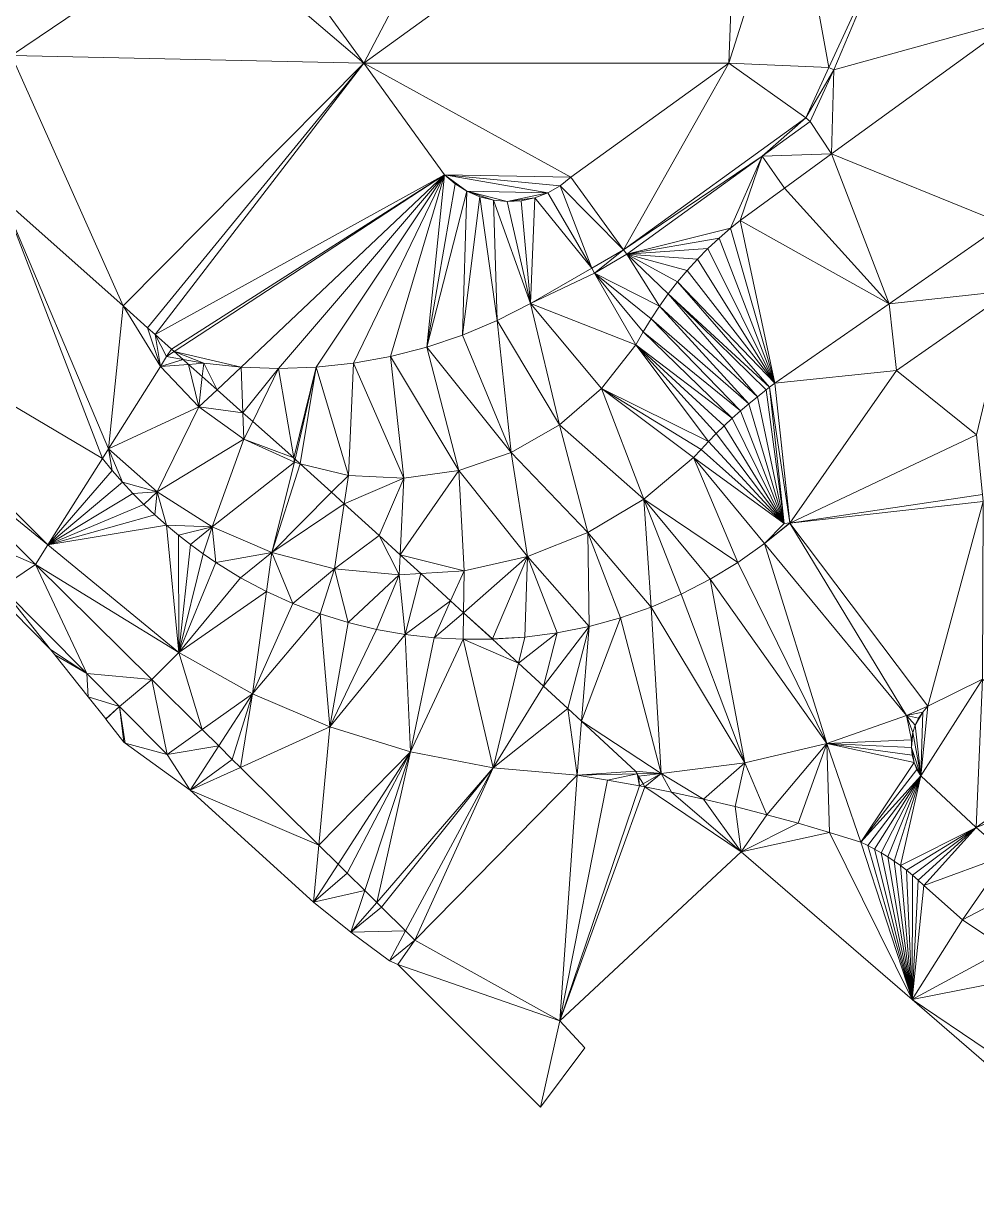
# Model space of a CAD drawing. Header units: metres. Extents: x 1938120 to 1938346, y 5235956 to 5236088.
# Drawn here: x 1938197.1 to 1938239.7, y 5235969.1 to 5236021.8 of the extents above; entities that cross this region are included whole.
import ezdxf

# ---------------------------------------------------------------- set-up
doc = ezdxf.new("R2010")
doc.units = ezdxf.units.M
doc.layers.add('Triangles plates-formes', color=7, linetype='Continuous', lineweight=0, true_color=0x969696)

msp = doc.modelspace()

# ---------------------------------------------------------------- linework, layer by layer
at = {"layer": 'Triangles plates-formes'}
for points in [[(1938226.337, 5236046.793, 474.85), (1938212.285, 5236019.994, 474.534), (1938204.397, 5236030.848, 474.76)], [(1938212.285, 5236019.994, 474.534), (1938226.337, 5236046.793, 474.85), (1938229.077, 5236032.152, 474.8)], [(1938229.077, 5236032.152, 474.7), (1938228.612, 5236019.991, 474.739), (1938212.285, 5236019.994, 474.434)], [(1938231.426, 5236028.909, 474.78), (1938228.612, 5236019.991, 474.739), (1938229.077, 5236032.152, 474.7)], [(1938205.096, 5236026.146, 474.7), (1938204.397, 5236030.848, 474.76), (1938212.285, 5236019.994, 474.53)], [(1938233.085, 5236019.796, 476.456), (1938228.612, 5236019.991, 476.17), (1938231.426, 5236028.909, 477.07)], [(1938233.085, 5236019.796, 476.456), (1938231.426, 5236028.909, 477.07), (1938236.256, 5236026.689, 477.149)], [(1938236.256, 5236026.689, 477.719), (1938233.307, 5236019.695, 477.085), (1938233.085, 5236019.796, 477.03)], [(1938233.307, 5236019.695, 477.085), (1938236.256, 5236026.689, 477.719), (1938241.519, 5236021.954, 478.342)], [(1938196.513, 5236020.336, 474.743), (1938205.096, 5236026.146, 474.7), (1938212.285, 5236019.994, 474.53)], [(1938233.204, 5236015.932, 478.283), (1938233.307, 5236019.695, 477.085), (1938241.519, 5236021.954, 478.342)], [(1938233.204, 5236015.932, 477.713), (1938241.519, 5236021.954, 477.772), (1938240.912, 5236012.807, 477.94)], [(1938196.513, 5236020.336, 474.743), (1938201.503, 5236009.127, 474.746), (1938196.119, 5236013.924, 474.703)], [(1938201.503, 5236009.127, 474.746), (1938196.513, 5236020.336, 474.743), (1938212.285, 5236019.994, 474.53)], [(1938201.503, 5236009.127, 474.746), (1938212.285, 5236019.994, 474.53), (1938202.597, 5236008.152, 474.75)], [(1938212.285, 5236019.994, 474.53), (1938202.948, 5236007.84, 474.749), (1938202.597, 5236008.152, 474.75)], [(1938202.948, 5236007.84, 474.749), (1938212.285, 5236019.994, 474.53), (1938215.888, 5236014.998, 474.657)], [(1938215.888, 5236014.998, 474.557), (1938212.285, 5236019.994, 474.434), (1938221.547, 5236014.885, 474.7)], [(1938221.547, 5236014.885, 474.7), (1938212.285, 5236019.994, 474.434), (1938228.612, 5236019.991, 474.739)], [(1938228.612, 5236019.991, 476.17), (1938223.899, 5236011.642, 475.381), (1938221.547, 5236014.885, 475.32)], [(1938223.899, 5236011.642, 475.381), (1938228.612, 5236019.991, 476.17), (1938232.05, 5236017.546, 476.23)], [(1938232.05, 5236017.546, 476.23), (1938228.612, 5236019.991, 476.17), (1938233.085, 5236019.796, 476.456)], [(1938233.307, 5236019.695, 477.585), (1938232.05, 5236017.546, 478.16), (1938233.085, 5236019.796, 477.585)], [(1938233.307, 5236019.695, 477.585), (1938232.245, 5236017.381, 478.16), (1938232.05, 5236017.546, 478.16)], [(1938232.245, 5236017.381, 477.66), (1938233.307, 5236019.695, 477.085), (1938233.204, 5236015.932, 478.283)], [(1938223.899, 5236011.642, 477.111), (1938232.05, 5236017.546, 478.16), (1938230.095, 5236015.825, 477.885)], [(1938232.245, 5236017.381, 478.16), (1938230.095, 5236015.825, 477.885), (1938232.05, 5236017.546, 478.16)], [(1938230.095, 5236015.825, 477.385), (1938232.245, 5236017.381, 477.66), (1938233.204, 5236015.932, 478.283)], [(1938224.042, 5236011.443, 477.111), (1938223.899, 5236011.642, 477.111), (1938230.095, 5236015.825, 477.885)], [(1938230.095, 5236015.825, 477.385), (1938228.681, 5236012.608, 478.252), (1938224.042, 5236011.443, 476.611)], [(1938230.095, 5236015.825, 477.385), (1938229.113, 5236012.954, 478.255), (1938228.681, 5236012.608, 478.252)], [(1938231.096, 5236014.404, 478.269), (1938229.113, 5236012.954, 478.255), (1938230.095, 5236015.825, 477.385)], [(1938230.095, 5236015.825, 477.385), (1938233.204, 5236015.932, 478.283), (1938231.096, 5236014.404, 478.269)], [(1938235.784, 5236009.213, 477.88), (1938231.096, 5236014.404, 477.699), (1938233.204, 5236015.932, 477.713)], [(1938235.784, 5236009.213, 477.88), (1938233.204, 5236015.932, 477.713), (1938240.912, 5236012.807, 477.94)], [(1938202.948, 5236007.84, 474.749), (1938215.888, 5236014.998, 474.657), (1938203.671, 5236007.196, 474.744)], [(1938215.888, 5236014.998, 474.657), (1938203.79, 5236007.09, 474.747), (1938203.671, 5236007.196, 474.744)], [(1938203.79, 5236007.09, 474.748), (1938215.888, 5236014.998, 474.657), (1938206.789, 5236006.381, 474.784)], [(1938215.888, 5236014.998, 474.657), (1938208.467, 5236006.321, 474.801), (1938206.789, 5236006.381, 474.784)], [(1938215.888, 5236014.998, 474.657), (1938210.146, 5236006.382, 474.818), (1938208.467, 5236006.321, 474.801)], [(1938215.888, 5236014.998, 474.657), (1938211.816, 5236006.563, 474.834), (1938210.146, 5236006.382, 474.818)], [(1938213.469, 5236006.865, 474.851), (1938211.816, 5236006.563, 474.834), (1938215.888, 5236014.998, 474.657)], [(1938215.095, 5236007.285, 474.868), (1938213.469, 5236006.865, 474.851), (1938215.888, 5236014.998, 474.657)], [(1938215.095, 5236007.285, 474.868), (1938215.888, 5236014.998, 474.657), (1938216.362, 5236014.591, 474.689)], [(1938215.888, 5236014.998, 474.557), (1938221.547, 5236014.885, 474.7), (1938221.057, 5236014.497, 474.686)], [(1938215.888, 5236014.998, 474.557), (1938221.057, 5236014.497, 474.686), (1938220.514, 5236014.188, 474.671)], [(1938220.514, 5236014.188, 474.671), (1938216.892, 5236014.261, 474.586), (1938215.888, 5236014.998, 474.557)], [(1938215.888, 5236014.998, 474.557), (1938216.892, 5236014.261, 474.586), (1938216.362, 5236014.591, 474.572)], [(1938223.899, 5236011.642, 475.111), (1938221.057, 5236014.497, 475.003), (1938221.547, 5236014.885, 475.05)], [(1938215.095, 5236007.285, 474.868), (1938216.362, 5236014.591, 474.689), (1938216.892, 5236014.261, 474.72)], [(1938216.687, 5236007.822, 474.885), (1938215.095, 5236007.285, 474.868), (1938216.892, 5236014.261, 474.72)], [(1938216.687, 5236007.822, 474.885), (1938216.892, 5236014.261, 474.72), (1938217.467, 5236014.015, 474.751)], [(1938220.514, 5236014.188, 474.671), (1938218.695, 5236013.801, 474.629), (1938216.892, 5236014.261, 474.586)], [(1938218.073, 5236013.861, 474.614), (1938216.892, 5236014.261, 474.586), (1938218.695, 5236013.801, 474.629)], [(1938217.467, 5236014.015, 474.6), (1938216.892, 5236014.261, 474.586), (1938218.073, 5236013.861, 474.614)], [(1938218.695, 5236013.801, 474.629), (1938220.514, 5236014.188, 474.671), (1938219.93, 5236013.966, 474.657)], [(1938220.514, 5236014.188, 474.955), (1938222.476, 5236010.819, 475.045), (1938219.93, 5236013.966, 474.908)], [(1938220.514, 5236014.188, 474.955), (1938221.057, 5236014.497, 475.003), (1938222.476, 5236010.819, 475.045)], [(1938223.899, 5236011.642, 475.111), (1938222.476, 5236010.819, 475.045), (1938221.057, 5236014.497, 475.003)], [(1938229.113, 5236012.954, 477.685), (1938231.096, 5236014.404, 477.699), (1938235.784, 5236009.213, 477.88)], [(1938200.585, 5236002.3, 474.896), (1938185.151, 5236011.437, 474.67), (1938196.119, 5236013.924, 474.903)], [(1938196.119, 5236013.924, 474.903), (1938201.503, 5236009.127, 474.946), (1938200.859, 5236002.735, 474.901)], [(1938196.119, 5236013.924, 474.903), (1938200.859, 5236002.735, 474.901), (1938200.585, 5236002.3, 474.896)], [(1938218.237, 5236008.471, 474.902), (1938216.687, 5236007.822, 474.885), (1938217.467, 5236014.015, 474.751)], [(1938218.237, 5236008.471, 474.902), (1938217.467, 5236014.015, 474.751), (1938218.073, 5236013.861, 474.782)], [(1938219.735, 5236009.231, 474.918), (1938218.237, 5236008.471, 474.902), (1938218.073, 5236013.861, 474.782)], [(1938218.073, 5236013.861, 474.782), (1938218.695, 5236013.801, 474.814), (1938219.735, 5236009.231, 474.918)], [(1938218.695, 5236013.801, 474.629), (1938219.93, 5236013.966, 474.657), (1938219.319, 5236013.836, 474.643)], [(1938219.735, 5236009.231, 474.918), (1938218.695, 5236013.801, 474.814), (1938219.319, 5236013.836, 474.861)], [(1938219.735, 5236009.231, 474.918), (1938219.319, 5236013.836, 474.861), (1938219.93, 5236013.966, 474.908)], [(1938219.93, 5236013.966, 474.908), (1938222.476, 5236010.819, 475.045), (1938219.735, 5236009.231, 474.918)], [(1938228.171, 5236012.163, 478.248), (1938224.042, 5236011.443, 476.611), (1938228.681, 5236012.608, 478.252)], [(1938228.171, 5236012.163, 477.678), (1938228.681, 5236012.608, 477.682), (1938230.67, 5236005.663, 477.82)], [(1938229.113, 5236012.954, 477.685), (1938230.67, 5236005.663, 477.82), (1938228.681, 5236012.608, 477.682)], [(1938230.67, 5236005.663, 477.82), (1938229.113, 5236012.954, 477.685), (1938235.784, 5236009.213, 477.88)], [(1938241.24, 5236009.812, 477.94), (1938235.784, 5236009.213, 477.88), (1938240.912, 5236012.807, 477.94)], [(1938227.678, 5236011.7, 478.244), (1938224.042, 5236011.443, 476.611), (1938228.171, 5236012.163, 478.248)], [(1938230.67, 5236005.663, 477.82), (1938227.678, 5236011.7, 477.674), (1938228.171, 5236012.163, 477.678)], [(1938222.603, 5236010.596, 476.482), (1938222.476, 5236010.819, 476.482), (1938223.899, 5236011.642, 477.111)], [(1938222.603, 5236010.596, 476.482), (1938223.899, 5236011.642, 477.111), (1938224.042, 5236011.443, 477.111)], [(1938227.678, 5236011.7, 478.244), (1938227.204, 5236011.217, 478.24), (1938224.042, 5236011.443, 476.611)], [(1938227.204, 5236011.217, 477.67), (1938227.678, 5236011.7, 477.674), (1938230.67, 5236005.663, 477.82)], [(1938189.975, 5236005.093, 475.577), (1938185.151, 5236011.437, 475.51), (1938198.139, 5235998.425, 475.69)], [(1938198.139, 5235998.425, 474.85), (1938185.151, 5236011.437, 474.67), (1938200.585, 5236002.3, 474.896)], [(1938224.042, 5236011.443, 476.611), (1938225.505, 5236009.115, 477.997), (1938222.603, 5236010.596, 475.982)], [(1938224.042, 5236011.443, 476.611), (1938225.899, 5236009.665, 478.058), (1938225.505, 5236009.115, 477.997)], [(1938225.899, 5236009.665, 478.058), (1938224.042, 5236011.443, 476.611), (1938226.314, 5236010.199, 478.119)], [(1938226.749, 5236010.717, 478.179), (1938226.314, 5236010.199, 478.119), (1938224.042, 5236011.443, 476.611)], [(1938224.042, 5236011.443, 476.611), (1938227.204, 5236011.217, 478.24), (1938226.749, 5236010.717, 478.179)], [(1938227.204, 5236011.217, 477.67), (1938230.67, 5236005.663, 477.82), (1938226.749, 5236010.717, 477.609)], [(1938222.476, 5236010.819, 475.885), (1938222.603, 5236010.596, 475.982), (1938219.735, 5236009.231, 475.758)], [(1938224.455, 5236007.379, 477.815), (1938219.735, 5236009.231, 475.758), (1938222.603, 5236010.596, 475.982)], [(1938224.455, 5236007.379, 477.815), (1938222.603, 5236010.596, 475.982), (1938224.783, 5236007.971, 477.876)], [(1938222.603, 5236010.596, 475.982), (1938225.133, 5236008.55, 477.936), (1938224.783, 5236007.971, 477.876)], [(1938222.603, 5236010.596, 475.982), (1938225.505, 5236009.115, 477.997), (1938225.133, 5236008.55, 477.936)], [(1938226.314, 5236010.199, 477.549), (1938226.749, 5236010.717, 477.609), (1938230.67, 5236005.663, 477.82)], [(1938226.314, 5236010.199, 477.549), (1938230.437, 5236005.488, 477.796), (1938225.899, 5236009.665, 477.488)], [(1938230.67, 5236005.663, 477.82), (1938230.437, 5236005.488, 477.796), (1938226.314, 5236010.199, 477.549)], [(1938225.505, 5236009.115, 477.427), (1938225.899, 5236009.665, 477.488), (1938229.886, 5236005.062, 477.737)], [(1938229.886, 5236005.062, 477.737), (1938225.899, 5236009.665, 477.488), (1938230.275, 5236005.367, 477.779)], [(1938230.275, 5236005.367, 477.779), (1938225.899, 5236009.665, 477.488), (1938230.437, 5236005.488, 477.796)], [(1938236.113, 5236006.231, 474.489), (1938235.784, 5236009.213, 474.51), (1938241.24, 5236009.812, 474.549)], [(1938236.113, 5236006.231, 474.489), (1938241.24, 5236009.812, 474.549), (1938239.697, 5236003.352, 474.439)], [(1938200.859, 5236002.735, 474.901), (1938201.503, 5236009.127, 474.946), (1938203.182, 5236006.414, 474.944)], [(1938202.597, 5236008.152, 474.95), (1938203.182, 5236006.414, 474.944), (1938201.503, 5236009.127, 474.946)], [(1938221.033, 5236003.806, 477.369), (1938218.237, 5236008.471, 475.742), (1938219.735, 5236009.231, 475.758)], [(1938222.915, 5236005.429, 477.592), (1938219.735, 5236009.231, 475.758), (1938224.455, 5236007.379, 477.815)], [(1938221.033, 5236003.806, 477.369), (1938219.735, 5236009.231, 475.758), (1938222.915, 5236005.429, 477.592)], [(1938229.505, 5236004.75, 477.696), (1938225.133, 5236008.55, 477.366), (1938225.505, 5236009.115, 477.427)], [(1938229.505, 5236004.75, 477.696), (1938225.505, 5236009.115, 477.427), (1938229.886, 5236005.062, 477.737)], [(1938235.784, 5236009.213, 477.88), (1938236.113, 5236006.231, 477.88), (1938230.67, 5236005.663, 477.82)], [(1938218.878, 5236002.569, 477.146), (1938216.687, 5236007.822, 475.725), (1938218.237, 5236008.471, 475.742)], [(1938221.033, 5236003.806, 477.369), (1938218.878, 5236002.569, 477.146), (1938218.237, 5236008.471, 475.742)], [(1938229.13, 5236004.429, 477.655), (1938224.783, 5236007.971, 477.306), (1938225.133, 5236008.55, 477.366)], [(1938225.133, 5236008.55, 477.366), (1938229.505, 5236004.75, 477.696), (1938229.13, 5236004.429, 477.655)], [(1938203.182, 5236006.414, 474.944), (1938202.597, 5236008.152, 474.95), (1938202.948, 5236007.84, 474.949)], [(1938203.671, 5236007.196, 474.944), (1938203.449, 5236006.867, 474.95), (1938202.948, 5236007.84, 474.949)], [(1938203.449, 5236006.867, 474.95), (1938203.182, 5236006.414, 474.944), (1938202.948, 5236007.84, 474.949)], [(1938215.095, 5236007.285, 475.708), (1938216.687, 5236007.822, 475.725), (1938218.878, 5236002.569, 477.146)], [(1938228.762, 5236004.1, 477.613), (1938224.455, 5236007.379, 477.245), (1938224.783, 5236007.971, 477.306)], [(1938229.13, 5236004.429, 477.655), (1938228.762, 5236004.1, 477.613), (1938224.783, 5236007.971, 477.306)], [(1938215.095, 5236007.285, 475.708), (1938216.528, 5236001.761, 476.923), (1938213.469, 5236006.865, 475.691)], [(1938216.528, 5236001.761, 476.923), (1938215.095, 5236007.285, 475.708), (1938218.878, 5236002.569, 477.146)], [(1938224.455, 5236007.379, 477.245), (1938227.703, 5236003.065, 477.489), (1938222.915, 5236005.429, 477.022)], [(1938224.455, 5236007.379, 477.245), (1938228.049, 5236003.417, 477.531), (1938227.703, 5236003.065, 477.489)], [(1938224.455, 5236007.379, 477.245), (1938228.402, 5236003.762, 477.572), (1938228.049, 5236003.417, 477.531)], [(1938228.402, 5236003.762, 477.572), (1938224.455, 5236007.379, 477.245), (1938228.762, 5236004.1, 477.613)], [(1938204.192, 5236006.731, 475.798), (1938203.182, 5236006.414, 475.784), (1938203.449, 5236006.867, 475.79)], [(1938203.79, 5236007.09, 474.947), (1938203.449, 5236006.867, 474.95), (1938203.671, 5236007.196, 474.944)], [(1938203.449, 5236006.867, 474.75), (1938203.79, 5236007.09, 474.748), (1938204.192, 5236006.731, 474.758)], [(1938206.789, 5236006.381, 474.784), (1938205.118, 5236006.562, 474.767), (1938203.79, 5236007.09, 474.748)], [(1938205.118, 5236006.562, 474.767), (1938204.192, 5236006.731, 474.758), (1938203.79, 5236007.09, 474.748)], [(1938213.469, 5236006.865, 475.691), (1938214.067, 5236001.413, 476.7), (1938211.816, 5236006.563, 475.674)], [(1938216.528, 5236001.761, 476.923), (1938214.067, 5236001.413, 476.7), (1938213.469, 5236006.865, 475.691)], [(1938203.182, 5236006.414, 475.214), (1938204.892, 5236004.611, 475.438), (1938200.859, 5236002.735, 475.171)], [(1938204.44, 5236006.51, 475.799), (1938203.182, 5236006.414, 475.784), (1938204.192, 5236006.731, 475.798)], [(1938204.892, 5236004.611, 476.008), (1938203.182, 5236006.414, 475.784), (1938204.44, 5236006.51, 475.799)], [(1938204.44, 5236006.51, 475.599), (1938204.192, 5236006.731, 475.598), (1938205.118, 5236006.562, 475.607)], [(1938205.118, 5236006.562, 475.607), (1938205.049, 5236005.968, 475.668), (1938204.44, 5236006.51, 475.599)], [(1938204.892, 5236004.611, 476.008), (1938204.44, 5236006.51, 475.799), (1938205.049, 5236005.968, 475.868)], [(1938205.049, 5236005.968, 475.668), (1938205.118, 5236006.562, 475.607), (1938205.713, 5236005.377, 475.728)], [(1938205.118, 5236006.562, 475.607), (1938206.789, 5236006.381, 475.624), (1938205.713, 5236005.377, 475.728)], [(1938206.868, 5236004.348, 475.881), (1938205.713, 5236005.377, 475.728), (1938206.789, 5236006.381, 475.624)], [(1938208.467, 5236006.321, 475.641), (1938206.868, 5236004.348, 475.881), (1938206.789, 5236006.381, 475.624)], [(1938206.868, 5236004.348, 475.881), (1938208.467, 5236006.321, 475.641), (1938207.304, 5236003.959, 475.933)], [(1938208.467, 5236006.321, 475.641), (1938209.139, 5236002.324, 476.225), (1938207.304, 5236003.959, 475.933)], [(1938209.139, 5236002.324, 476.225), (1938208.467, 5236006.321, 475.641), (1938210.146, 5236006.382, 475.658)], [(1938209.203, 5236002.267, 476.234), (1938209.139, 5236002.324, 476.225), (1938210.146, 5236006.382, 475.658)], [(1938209.43, 5236002.065, 476.277), (1938209.203, 5236002.267, 476.234), (1938210.146, 5236006.382, 475.658)], [(1938209.43, 5236002.065, 476.277), (1938210.146, 5236006.382, 475.658), (1938211.585, 5236001.537, 476.477)], [(1938211.816, 5236006.563, 475.674), (1938211.585, 5236001.537, 476.477), (1938210.146, 5236006.382, 475.658)], [(1938211.585, 5236001.537, 476.477), (1938211.816, 5236006.563, 475.674), (1938214.067, 5236001.413, 476.7)], [(1938230.67, 5236005.663, 474.45), (1938236.113, 5236006.231, 474.489), (1938231.345, 5235999.406, 474.376)], [(1938236.113, 5236006.231, 474.489), (1938239.697, 5236003.352, 474.439), (1938231.345, 5235999.406, 474.376)], [(1938205.713, 5236005.377, 475.928), (1938204.892, 5236004.611, 476.008), (1938205.049, 5236005.968, 475.868)], [(1938206.868, 5236004.348, 476.081), (1938204.892, 5236004.611, 476.008), (1938205.713, 5236005.377, 475.928)], [(1938221.033, 5236003.806, 476.799), (1938222.915, 5236005.429, 477.022), (1938224.803, 5236000.476, 477.163)], [(1938224.803, 5236000.476, 477.163), (1938222.915, 5236005.429, 477.022), (1938227.036, 5236002.337, 477.407)], [(1938222.915, 5236005.429, 477.022), (1938227.366, 5236002.705, 477.448), (1938227.036, 5236002.337, 477.407)], [(1938222.915, 5236005.429, 477.022), (1938227.703, 5236003.065, 477.489), (1938227.366, 5236002.705, 477.448)], [(1938230.275, 5236005.367, 478.349), (1938231.086, 5235999.383, 475.436), (1938229.886, 5236005.062, 478.307)], [(1938230.437, 5236005.488, 478.39), (1938231.086, 5235999.383, 475.436), (1938230.275, 5236005.367, 478.349)], [(1938230.437, 5236005.488, 478.65), (1938230.67, 5236005.663, 478.65), (1938231.334, 5235999.41, 478.65)], [(1938231.334, 5235999.41, 478.65), (1938231.086, 5235999.383, 478.65), (1938230.437, 5236005.488, 478.65)], [(1938231.345, 5235999.406, 474.376), (1938231.334, 5235999.41, 474.376), (1938230.67, 5236005.663, 474.45)], [(1938189.975, 5236005.093, 475.577), (1938198.139, 5235998.425, 475.69), (1938197.59, 5235997.557, 475.68)], [(1938193.167, 5235999.445, 475.64), (1938189.975, 5236005.093, 475.577), (1938197.59, 5235997.557, 475.68)], [(1938231.086, 5235999.383, 475.436), (1938229.13, 5236004.429, 478.225), (1938229.505, 5236004.75, 478.266)], [(1938229.505, 5236004.75, 478.266), (1938229.886, 5236005.062, 478.307), (1938231.086, 5235999.383, 475.436)], [(1938200.859, 5236002.735, 475.171), (1938204.892, 5236004.611, 475.438), (1938203.036, 5236000.807, 475.415)], [(1938206.913, 5236003.165, 475.661), (1938203.036, 5236000.807, 475.415), (1938204.892, 5236004.611, 475.438)], [(1938206.868, 5236004.348, 476.081), (1938206.913, 5236003.165, 476.231), (1938204.892, 5236004.611, 476.008)], [(1938206.913, 5236003.165, 476.231), (1938206.868, 5236004.348, 476.081), (1938207.304, 5236003.959, 476.133)], [(1938228.762, 5236004.1, 478.183), (1938229.13, 5236004.429, 478.225), (1938231.086, 5235999.383, 475.436)], [(1938209.139, 5236002.324, 476.425), (1938206.913, 5236003.165, 476.231), (1938207.304, 5236003.959, 476.133)], [(1938222.304, 5235998.989, 476.919), (1938218.878, 5236002.569, 476.576), (1938221.033, 5236003.806, 476.799)], [(1938222.304, 5235998.989, 476.919), (1938221.033, 5236003.806, 476.799), (1938224.803, 5236000.476, 477.163)], [(1938231.086, 5235999.383, 475.436), (1938228.049, 5236003.417, 478.101), (1938228.402, 5236003.762, 478.142)], [(1938231.086, 5235999.383, 475.436), (1938228.402, 5236003.762, 478.142), (1938228.762, 5236004.1, 478.183)], [(1938206.913, 5236003.165, 475.661), (1938205.488, 5235999.244, 475.658), (1938203.036, 5236000.807, 475.415)], [(1938205.488, 5235999.244, 475.658), (1938206.913, 5236003.165, 475.661), (1938209.172, 5236002.128, 475.884)], [(1938209.139, 5236002.324, 476.425), (1938209.172, 5236002.128, 476.454), (1938206.913, 5236003.165, 476.231)], [(1938227.703, 5236003.065, 478.059), (1938228.049, 5236003.417, 478.101), (1938231.086, 5235999.383, 475.436)], [(1938239.697, 5236003.352, 474.439), (1938239.954, 5236000.688, 474.394), (1938231.345, 5235999.406, 474.376)], [(1938200.859, 5236002.735, 475.741), (1938201.021, 5236001.764, 475.741), (1938200.585, 5236002.3, 475.736)], [(1938200.859, 5236002.735, 475.741), (1938203.036, 5236000.807, 475.985), (1938201.473, 5236001.242, 475.747)], [(1938201.021, 5236001.764, 475.741), (1938200.859, 5236002.735, 475.741), (1938201.473, 5236001.242, 475.747)], [(1938216.528, 5236001.761, 476.353), (1938218.878, 5236002.569, 476.576), (1938219.603, 5235997.912, 476.676)], [(1938218.878, 5236002.569, 476.576), (1938222.304, 5235998.989, 476.919), (1938219.603, 5235997.912, 476.676)], [(1938227.036, 5236002.337, 477.977), (1938227.366, 5236002.705, 478.018), (1938231.086, 5235999.383, 475.436)], [(1938231.086, 5235999.383, 475.436), (1938227.366, 5236002.705, 478.018), (1938227.703, 5236003.065, 478.059)], [(1938198.139, 5235998.425, 474.85), (1938200.585, 5236002.3, 474.896), (1938201.021, 5236001.764, 474.901)], [(1938208.155, 5235998.086, 475.902), (1938205.488, 5235999.244, 475.658), (1938209.172, 5236002.128, 475.884)], [(1938209.43, 5236002.065, 475.908), (1938208.155, 5235998.086, 475.902), (1938209.172, 5236002.128, 475.884)], [(1938209.43, 5236002.065, 475.908), (1938210.837, 5236000.784, 476.062), (1938208.155, 5235998.086, 475.902)], [(1938209.172, 5236002.128, 476.454), (1938209.139, 5236002.324, 476.425), (1938209.203, 5236002.267, 476.434)], [(1938209.203, 5236002.267, 476.434), (1938209.43, 5236002.065, 476.477), (1938209.172, 5236002.128, 476.454)], [(1938211.585, 5236001.537, 475.907), (1938210.837, 5236000.784, 475.862), (1938209.43, 5236002.065, 475.708)], [(1938227.036, 5236002.337, 477.977), (1938229.017, 5235997.646, 475.361), (1938224.803, 5236000.476, 477.733)], [(1938231.086, 5235999.383, 475.436), (1938230.207, 5235998.487, 475.338), (1938227.036, 5236002.337, 477.977)], [(1938229.017, 5235997.646, 475.361), (1938227.036, 5236002.337, 477.977), (1938230.207, 5235998.487, 475.338)], [(1938198.139, 5235998.425, 474.85), (1938201.021, 5236001.764, 474.901), (1938201.473, 5236001.242, 474.907)], [(1938211.399, 5236000.272, 475.918), (1938210.837, 5236000.784, 475.862), (1938211.585, 5236001.537, 475.907)], [(1938211.585, 5236001.537, 475.907), (1938214.067, 5236001.413, 476.13), (1938211.399, 5236000.272, 475.918)], [(1938216.528, 5236001.761, 476.353), (1938213.907, 5235997.989, 476.176), (1938214.067, 5236001.413, 476.13)], [(1938216.767, 5235997.274, 476.432), (1938213.907, 5235997.989, 476.176), (1938216.528, 5236001.761, 476.353)], [(1938216.528, 5236001.761, 476.353), (1938219.603, 5235997.912, 476.676), (1938216.767, 5235997.274, 476.432)], [(1938198.139, 5235998.425, 474.85), (1938201.473, 5236001.242, 474.907), (1938201.943, 5236000.735, 474.912)], [(1938201.473, 5236001.242, 475.747), (1938203.036, 5236000.807, 475.985), (1938201.943, 5236000.735, 475.752)], [(1938211.399, 5236000.272, 475.918), (1938214.067, 5236001.413, 476.13), (1938212.963, 5235998.849, 476.077)], [(1938213.907, 5235997.989, 476.176), (1938212.963, 5235998.849, 476.077), (1938214.067, 5236001.413, 476.13)], [(1938198.139, 5235998.425, 474.85), (1938201.943, 5236000.735, 474.912), (1938202.429, 5236000.243, 474.918)], [(1938201.943, 5236000.735, 475.752), (1938203.036, 5236000.807, 475.985), (1938202.429, 5236000.243, 475.758)], [(1938202.93, 5235999.768, 475.763), (1938202.429, 5236000.243, 475.758), (1938203.036, 5236000.807, 475.985)], [(1938203.036, 5236000.807, 475.985), (1938203.447, 5235999.309, 475.769), (1938202.93, 5235999.768, 475.763)], [(1938205.488, 5235999.244, 476.228), (1938203.447, 5235999.309, 475.769), (1938203.036, 5236000.807, 475.985)], [(1938211.399, 5236000.272, 476.118), (1938208.155, 5235998.086, 475.902), (1938210.837, 5236000.784, 476.062)], [(1938225.139, 5235995.644, 475.428), (1938222.304, 5235998.989, 477.489), (1938224.803, 5236000.476, 477.733)], [(1938227.772, 5235996.889, 475.383), (1938224.803, 5236000.476, 477.733), (1938229.017, 5235997.646, 475.361)], [(1938226.477, 5235996.22, 475.406), (1938224.803, 5236000.476, 477.733), (1938227.772, 5235996.889, 475.383)], [(1938225.139, 5235995.644, 475.428), (1938224.803, 5236000.476, 477.733), (1938226.477, 5235996.22, 475.406)], [(1938239.954, 5236000.688, 474.394), (1938239.985, 5236000.371, 474.389), (1938231.345, 5235999.406, 474.376)], [(1938202.429, 5236000.243, 474.918), (1938202.93, 5235999.768, 474.923), (1938198.139, 5235998.425, 474.85)], [(1938210.97, 5235997.362, 476.145), (1938208.155, 5235998.086, 475.902), (1938211.399, 5236000.272, 476.118)], [(1938211.399, 5236000.272, 476.118), (1938212.963, 5235998.849, 476.277), (1938210.97, 5235997.362, 476.145)], [(1938239.985, 5236000.371, 474.489), (1938237.511, 5235991.204, 474.322), (1938231.345, 5235999.406, 474.476)], [(1938239.961, 5235992.414, 474.349), (1938237.511, 5235991.204, 474.322), (1938239.985, 5236000.371, 474.489)], [(1938196.07, 5235996.517, 475.68), (1938193.167, 5235999.445, 475.64), (1938197.59, 5235997.557, 475.68)], [(1938203.447, 5235999.309, 474.929), (1938198.139, 5235998.425, 474.85), (1938202.93, 5235999.768, 474.923)], [(1938230.207, 5235998.487, 474.498), (1938231.334, 5235999.41, 474.476), (1938231.335, 5235999.405, 474.476)], [(1938230.207, 5235998.487, 475.338), (1938231.086, 5235999.383, 475.436), (1938231.334, 5235999.41, 475.316)], [(1938236.556, 5235990.793, 474.34), (1938230.207, 5235998.487, 474.498), (1938231.338, 5235999.405, 474.476)], [(1938231.338, 5235999.405, 474.476), (1938230.207, 5235998.487, 474.498), (1938231.337, 5235999.405, 474.476)], [(1938230.207, 5235998.487, 474.498), (1938231.335, 5235999.405, 474.476), (1938231.337, 5235999.405, 474.476)], [(1938231.345, 5235999.406, 474.376), (1938231.34, 5235999.406, 474.376), (1938231.334, 5235999.41, 474.376)], [(1938231.338, 5235999.405, 474.376), (1938231.334, 5235999.41, 474.376), (1938231.34, 5235999.406, 474.376)], [(1938237.511, 5235991.204, 474.322), (1938231.338, 5235999.405, 474.476), (1938231.34, 5235999.406, 474.476)], [(1938237.511, 5235991.204, 474.322), (1938236.556, 5235990.793, 474.34), (1938231.338, 5235999.405, 474.476)], [(1938237.511, 5235991.204, 474.322), (1938231.34, 5235999.406, 474.476), (1938231.345, 5235999.406, 474.476)], [(1938204.001, 5235993.611, 474.926), (1938198.139, 5235998.425, 474.85), (1938203.447, 5235999.309, 474.929)], [(1938203.978, 5235998.867, 474.934), (1938204.001, 5235993.611, 474.926), (1938203.447, 5235999.309, 474.929)], [(1938203.447, 5235999.309, 475.769), (1938205.488, 5235999.244, 476.228), (1938203.978, 5235998.867, 475.774)], [(1938204.523, 5235998.443, 475.779), (1938203.978, 5235998.867, 475.774), (1938205.488, 5235999.244, 476.228)], [(1938204.523, 5235998.443, 474.94), (1938204.001, 5235993.611, 474.926), (1938203.978, 5235998.867, 474.934)], [(1938205.488, 5235999.244, 476.228), (1938205.082, 5235998.036, 475.785), (1938204.523, 5235998.443, 475.779)], [(1938205.653, 5235997.648, 475.79), (1938205.082, 5235998.036, 475.785), (1938205.488, 5235999.244, 476.228)], [(1938205.488, 5235999.244, 476.228), (1938208.155, 5235998.086, 476.472), (1938205.653, 5235997.648, 475.79)], [(1938222.359, 5235994.777, 475.474), (1938219.603, 5235997.912, 477.246), (1938222.304, 5235998.989, 477.489)], [(1938222.304, 5235998.989, 477.489), (1938225.139, 5235995.644, 475.428), (1938223.764, 5235995.162, 475.451)], [(1938222.359, 5235994.777, 475.474), (1938222.304, 5235998.989, 477.489), (1938223.764, 5235995.162, 475.451)], [(1938204.001, 5235993.611, 475.766), (1938197.59, 5235997.557, 475.68), (1938198.139, 5235998.425, 475.69)], [(1938204.523, 5235998.443, 474.94), (1938205.082, 5235998.036, 474.945), (1938204.001, 5235993.611, 474.926)], [(1938213.865, 5235997.089, 476.389), (1938210.97, 5235997.362, 476.145), (1938212.963, 5235998.849, 476.277)], [(1938212.963, 5235998.849, 476.277), (1938213.907, 5235997.989, 476.376), (1938213.865, 5235997.089, 476.389)], [(1938229.017, 5235997.646, 474.521), (1938230.207, 5235998.487, 474.498), (1938232.999, 5235989.543, 474.406)], [(1938230.207, 5235998.487, 474.498), (1938236.556, 5235990.793, 474.34), (1938232.999, 5235989.543, 474.406)], [(1938205.653, 5235997.648, 474.95), (1938204.001, 5235993.611, 474.926), (1938205.082, 5235998.036, 474.945)], [(1938205.653, 5235997.648, 475.79), (1938208.155, 5235998.086, 476.472), (1938206.764, 5235996.962, 475.801)], [(1938207.916, 5235996.347, 475.811), (1938206.764, 5235996.962, 475.801), (1938208.155, 5235998.086, 476.472)], [(1938208.155, 5235998.086, 476.472), (1938209.104, 5235995.806, 475.821), (1938207.916, 5235996.347, 475.811)], [(1938209.104, 5235995.806, 475.821), (1938208.155, 5235998.086, 476.472), (1938210.97, 5235997.362, 476.715)], [(1938213.865, 5235997.089, 476.389), (1938213.907, 5235997.989, 476.376), (1938214.829, 5235997.15, 476.47)], [(1938214.829, 5235997.15, 476.27), (1938213.907, 5235997.989, 476.176), (1938216.767, 5235997.274, 476.432)], [(1938216.741, 5235995.39, 476.119), (1938219.603, 5235997.912, 477.246), (1938218.031, 5235994.22, 475.541)], [(1938216.767, 5235997.274, 477.002), (1938219.603, 5235997.912, 477.246), (1938216.741, 5235995.39, 476.119)], [(1938219.603, 5235997.912, 477.246), (1938219.485, 5235994.305, 475.519), (1938218.031, 5235994.22, 475.541)], [(1938219.603, 5235997.912, 477.246), (1938220.93, 5235994.491, 475.496), (1938219.485, 5235994.305, 475.519)], [(1938219.603, 5235997.912, 477.246), (1938222.359, 5235994.777, 475.474), (1938220.93, 5235994.491, 475.496)], [(1938197.59, 5235997.557, 475.68), (1938199.883, 5235992.674, 475.729), (1938196.07, 5235996.517, 475.68)], [(1938197.59, 5235997.557, 475.68), (1938204.001, 5235993.611, 475.766), (1938202.785, 5235992.409, 475.748)], [(1938199.883, 5235992.674, 475.729), (1938197.59, 5235997.557, 475.68), (1938202.785, 5235992.409, 475.748)], [(1938205.653, 5235997.648, 474.95), (1938206.764, 5235996.962, 474.961), (1938204.001, 5235993.611, 474.926)], [(1938209.104, 5235995.806, 475.821), (1938210.97, 5235997.362, 476.715), (1938210.324, 5235995.341, 475.832)], [(1938210.324, 5235995.341, 475.832), (1938210.97, 5235997.362, 476.715), (1938211.57, 5235994.953, 475.842)], [(1938210.97, 5235997.362, 476.715), (1938213.865, 5235997.089, 476.959), (1938211.57, 5235994.953, 475.842)], [(1938216.162, 5235995.923, 476.364), (1938214.829, 5235997.15, 476.84), (1938216.767, 5235997.274, 477.002)], [(1938216.767, 5235997.274, 477.002), (1938216.741, 5235995.39, 476.119), (1938216.162, 5235995.923, 476.364)], [(1938232.999, 5235989.543, 474.406), (1938227.772, 5235996.889, 474.543), (1938229.017, 5235997.646, 474.521)], [(1938207.916, 5235996.347, 474.971), (1938204.001, 5235993.611, 474.926), (1938206.764, 5235996.962, 474.961)], [(1938213.865, 5235997.089, 476.959), (1938212.839, 5235994.644, 475.822), (1938211.57, 5235994.953, 475.842)], [(1938212.839, 5235994.644, 475.822), (1938213.865, 5235997.089, 476.959), (1938214.124, 5235994.416, 475.802)], [(1938214.829, 5235997.15, 477.04), (1938214.124, 5235994.416, 475.802), (1938213.865, 5235997.089, 476.959)], [(1938214.124, 5235994.416, 475.802), (1938214.829, 5235997.15, 477.04), (1938216.162, 5235995.923, 476.564)], [(1938226.477, 5235996.22, 474.566), (1938227.772, 5235996.889, 474.543), (1938229.329, 5235988.676, 474.472)], [(1938227.772, 5235996.889, 474.543), (1938232.999, 5235989.543, 474.406), (1938229.329, 5235988.676, 474.472)], [(1938195.743, 5235996.294, 475.68), (1938196.07, 5235996.517, 475.68), (1938198.262, 5235993.755, 475.712)], [(1938199.883, 5235992.674, 475.729), (1938198.262, 5235993.755, 475.712), (1938196.07, 5235996.517, 475.68)], [(1938204.001, 5235993.611, 474.926), (1938207.916, 5235996.347, 474.971), (1938207.291, 5235991.768, 474.964)], [(1938207.291, 5235991.768, 474.964), (1938207.916, 5235996.347, 474.971), (1938209.104, 5235995.806, 474.981)], [(1938229.329, 5235988.676, 474.472), (1938225.139, 5235995.644, 474.588), (1938226.477, 5235996.22, 474.566)], [(1938209.104, 5235995.806, 474.981), (1938210.324, 5235995.341, 474.992), (1938207.291, 5235991.768, 474.964)], [(1938214.124, 5235994.416, 475.802), (1938216.162, 5235995.923, 476.564), (1938215.421, 5235994.268, 475.781)], [(1938216.162, 5235995.923, 476.564), (1938216.741, 5235995.39, 476.319), (1938215.421, 5235994.268, 475.781)], [(1938207.291, 5235991.768, 474.964), (1938210.324, 5235995.341, 474.992), (1938210.757, 5235990.283, 475.002)], [(1938210.757, 5235990.283, 475.002), (1938210.324, 5235995.341, 474.992), (1938211.57, 5235994.953, 475.002)], [(1938216.725, 5235994.203, 475.761), (1938215.421, 5235994.268, 475.781), (1938216.741, 5235995.39, 476.319)], [(1938216.741, 5235995.39, 476.319), (1938218.014, 5235994.22, 475.741), (1938216.725, 5235994.203, 475.761)], [(1938218.031, 5235994.22, 475.541), (1938218.014, 5235994.22, 475.541), (1938216.741, 5235995.39, 476.119)], [(1938225.588, 5235988.202, 474.538), (1938223.764, 5235995.162, 474.611), (1938225.139, 5235995.644, 474.588)], [(1938225.588, 5235988.202, 474.538), (1938225.139, 5235995.644, 474.588), (1938229.329, 5235988.676, 474.472)], [(1938212.839, 5235994.644, 474.982), (1938210.757, 5235990.283, 475.002), (1938211.57, 5235994.953, 475.002)], [(1938214.124, 5235994.416, 474.962), (1938210.757, 5235990.283, 475.002), (1938212.839, 5235994.644, 474.982)], [(1938221.403, 5235991.1, 474.628), (1938220.318, 5235992.099, 474.652), (1938222.359, 5235994.777, 474.633)], [(1938220.318, 5235992.099, 474.652), (1938220.93, 5235994.491, 474.656), (1938222.359, 5235994.777, 474.633)], [(1938222.359, 5235994.777, 474.633), (1938222.014, 5235990.538, 474.615), (1938221.403, 5235991.1, 474.628)], [(1938223.764, 5235995.162, 474.611), (1938225.588, 5235988.202, 474.538), (1938222.014, 5235990.538, 474.615)], [(1938223.764, 5235995.162, 474.611), (1938222.014, 5235990.538, 474.615), (1938222.359, 5235994.777, 474.633)], [(1938214.124, 5235994.416, 474.962), (1938214.361, 5235989.174, 474.936), (1938210.757, 5235990.283, 475.002)], [(1938214.124, 5235994.416, 474.962), (1938215.421, 5235994.268, 474.941), (1938214.361, 5235989.174, 474.936)], [(1938215.421, 5235994.268, 474.941), (1938216.725, 5235994.203, 474.921), (1938214.361, 5235989.174, 474.936)], [(1938218.062, 5235988.453, 474.87), (1938214.361, 5235989.174, 474.936), (1938216.725, 5235994.203, 474.921)], [(1938218.014, 5235994.22, 474.901), (1938218.031, 5235994.204, 474.901), (1938216.725, 5235994.203, 474.921)], [(1938219.199, 5235993.129, 474.877), (1938216.725, 5235994.203, 474.921), (1938218.031, 5235994.204, 474.901)], [(1938218.062, 5235988.453, 474.87), (1938216.725, 5235994.203, 474.921), (1938219.199, 5235993.129, 474.877)], [(1938218.031, 5235994.204, 474.701), (1938218.014, 5235994.22, 474.701), (1938218.031, 5235994.22, 474.701)], [(1938219.199, 5235993.129, 474.677), (1938218.031, 5235994.204, 474.701), (1938219.485, 5235994.305, 474.679)], [(1938218.031, 5235994.204, 474.701), (1938218.031, 5235994.22, 474.701), (1938219.485, 5235994.305, 474.679)], [(1938220.318, 5235992.099, 474.652), (1938219.199, 5235993.129, 474.677), (1938220.93, 5235994.491, 474.656)], [(1938219.485, 5235994.305, 474.679), (1938220.93, 5235994.491, 474.656), (1938219.199, 5235993.129, 474.677)], [(1938198.457, 5235993.509, 475.715), (1938198.262, 5235993.755, 475.712), (1938199.883, 5235992.674, 475.729)], [(1938202.785, 5235992.409, 475.748), (1938204.001, 5235993.611, 475.766), (1938205.05, 5235990.164, 475.789)], [(1938205.05, 5235990.164, 475.789), (1938204.001, 5235993.611, 475.766), (1938207.291, 5235991.768, 475.804)], [(1938198.457, 5235993.509, 475.715), (1938199.883, 5235992.674, 475.729), (1938199.948, 5235991.631, 475.736)], [(1938220.318, 5235992.099, 474.852), (1938218.062, 5235988.453, 474.87), (1938219.199, 5235993.129, 474.877)], [(1938201.344, 5235991.201, 475.748), (1938199.948, 5235991.631, 475.736), (1938199.883, 5235992.674, 475.729)], [(1938199.883, 5235992.674, 475.729), (1938202.785, 5235992.409, 475.748), (1938201.344, 5235991.201, 475.748)], [(1938203.485, 5235989.043, 475.778), (1938201.344, 5235991.201, 475.748), (1938202.785, 5235992.409, 475.748)], [(1938203.485, 5235989.043, 475.778), (1938202.785, 5235992.409, 475.748), (1938205.05, 5235990.164, 475.789)], [(1938218.062, 5235988.453, 474.87), (1938220.318, 5235992.099, 474.852), (1938221.403, 5235991.1, 474.828)], [(1938239.961, 5235992.414, 475.389), (1938239.684, 5235985.784, 475.744), (1938237.199, 5235988.086, 475.649)], [(1938239.961, 5235992.414, 475.389), (1938237.199, 5235988.086, 475.649), (1938237.511, 5235991.204, 475.362)], [(1938239.684, 5235985.784, 475.744), (1938239.961, 5235992.414, 475.389), (1938243.986, 5235988.898, 475.797)], [(1938200.728, 5235990.64, 475.748), (1938199.948, 5235991.631, 475.736), (1938201.344, 5235991.201, 475.748)], [(1938205.05, 5235990.164, 475.789), (1938207.291, 5235991.768, 475.804), (1938205.788, 5235989.433, 475.692)], [(1938207.291, 5235991.768, 475.804), (1938206.394, 5235988.831, 475.687), (1938205.788, 5235989.433, 475.692)], [(1938206.761, 5235988.469, 475.685), (1938206.394, 5235988.831, 475.687), (1938207.291, 5235991.768, 475.804)], [(1938210.757, 5235990.283, 475.842), (1938206.761, 5235988.469, 475.685), (1938207.291, 5235991.768, 475.804)], [(1938200.728, 5235990.64, 475.748), (1938201.344, 5235991.201, 475.748), (1938200.737, 5235990.628, 475.748)], [(1938200.737, 5235990.628, 475.748), (1938201.344, 5235991.201, 475.748), (1938201.545, 5235989.599, 475.761)], [(1938201.545, 5235989.599, 475.761), (1938201.344, 5235991.201, 475.748), (1938201.604, 5235989.555, 475.762)], [(1938203.485, 5235989.043, 475.778), (1938201.604, 5235989.555, 475.762), (1938201.344, 5235991.201, 475.748)], [(1938218.062, 5235988.453, 474.87), (1938221.403, 5235991.1, 474.828), (1938221.818, 5235988.128, 474.804)], [(1938222.014, 5235990.538, 474.815), (1938221.818, 5235988.128, 474.804), (1938221.403, 5235991.1, 474.828)], [(1938237.285, 5235990.95, 474.35), (1938236.556, 5235990.793, 474.34), (1938237.511, 5235991.204, 474.322)], [(1938237.199, 5235988.086, 475.649), (1938237.285, 5235990.95, 475.39), (1938237.511, 5235991.204, 475.362)], [(1938222.014, 5235990.538, 474.815), (1938224.44, 5235988.306, 474.759), (1938221.818, 5235988.128, 474.804)], [(1938224.44, 5235988.306, 474.559), (1938222.014, 5235990.538, 474.615), (1938225.588, 5235988.202, 474.538)], [(1938236.556, 5235990.793, 474.34), (1938236.787, 5235989.702, 474.466), (1938232.999, 5235989.543, 474.406)], [(1938236.556, 5235990.793, 474.34), (1938237.285, 5235990.95, 474.35), (1938237.096, 5235990.667, 474.379)], [(1938236.844, 5235990.037, 474.437), (1938236.787, 5235989.702, 474.466), (1938236.556, 5235990.793, 474.34)], [(1938236.948, 5235990.361, 474.408), (1938236.844, 5235990.037, 474.437), (1938236.556, 5235990.793, 474.34)], [(1938237.096, 5235990.667, 474.379), (1938236.948, 5235990.361, 474.408), (1938236.556, 5235990.793, 474.34)], [(1938237.285, 5235990.95, 475.39), (1938237.199, 5235988.086, 475.649), (1938236.948, 5235990.361, 475.448)], [(1938237.096, 5235990.667, 475.419), (1938237.285, 5235990.95, 475.39), (1938236.948, 5235990.361, 475.448)], [(1938203.485, 5235989.043, 475.778), (1938205.05, 5235990.164, 475.789), (1938205.788, 5235989.433, 475.692)], [(1938210.269, 5235984.997, 475.469), (1938206.761, 5235988.469, 475.685), (1938210.757, 5235990.283, 475.842)], [(1938214.361, 5235989.174, 475.775), (1938210.269, 5235984.997, 475.469), (1938210.757, 5235990.283, 475.842)], [(1938236.777, 5235989.362, 475.534), (1938236.844, 5235990.037, 475.477), (1938237.199, 5235988.086, 475.649)], [(1938236.844, 5235990.037, 475.477), (1938236.777, 5235989.362, 475.534), (1938236.787, 5235989.702, 475.505)], [(1938236.844, 5235990.037, 475.477), (1938236.948, 5235990.361, 475.448), (1938237.199, 5235988.086, 475.649)], [(1938203.485, 5235989.043, 475.778), (1938204.51, 5235987.447, 475.596), (1938201.604, 5235989.555, 475.762)], [(1938203.485, 5235989.043, 475.778), (1938205.788, 5235989.433, 475.692), (1938204.51, 5235987.447, 475.596)], [(1938205.788, 5235989.433, 475.692), (1938204.51, 5235987.447, 475.596), (1938204.51, 5235987.447, 475.596)], [(1938204.51, 5235987.447, 475.596), (1938205.788, 5235989.433, 475.692), (1938206.394, 5235988.831, 475.687)], [(1938230.311, 5235986.354, 474.647), (1938229.329, 5235988.676, 474.472), (1938232.999, 5235989.543, 474.406)], [(1938230.311, 5235986.354, 474.647), (1938232.999, 5235989.543, 474.406), (1938231.719, 5235985.969, 474.655)], [(1938231.719, 5235985.969, 474.655), (1938232.999, 5235989.543, 474.406), (1938233.12, 5235985.558, 474.662)], [(1938236.777, 5235989.362, 474.494), (1938232.999, 5235989.543, 474.406), (1938236.787, 5235989.702, 474.466)], [(1938233.12, 5235985.558, 474.662), (1938232.999, 5235989.543, 474.406), (1938234.513, 5235985.122, 474.669)], [(1938234.513, 5235985.122, 474.669), (1938232.999, 5235989.543, 474.406), (1938236.898, 5235988.694, 474.552)], [(1938232.999, 5235989.543, 474.406), (1938236.814, 5235989.024, 474.523), (1938236.898, 5235988.694, 474.552)], [(1938236.814, 5235989.024, 474.523), (1938232.999, 5235989.543, 474.406), (1938236.777, 5235989.362, 474.494)], [(1938204.51, 5235987.447, 475.596), (1938203.485, 5235989.043, 475.778), (1938204.51, 5235987.447, 475.596)], [(1938214.361, 5235989.174, 475.775), (1938211.13, 5235984.144, 475.412), (1938210.269, 5235984.997, 475.469)], [(1938214.361, 5235989.174, 475.775), (1938211.538, 5235983.741, 475.362), (1938211.13, 5235984.144, 475.412)], [(1938211.538, 5235983.741, 475.362), (1938214.361, 5235989.174, 475.775), (1938212.316, 5235982.965, 475.266)], [(1938214.361, 5235989.174, 475.775), (1938212.853, 5235982.43, 475.221), (1938212.316, 5235982.965, 475.266)], [(1938218.062, 5235988.453, 475.707), (1938212.853, 5235982.43, 475.221), (1938214.361, 5235989.174, 475.775)], [(1938236.777, 5235989.362, 475.534), (1938237.199, 5235988.086, 475.649), (1938236.898, 5235988.694, 475.592)], [(1938236.814, 5235989.024, 475.563), (1938236.777, 5235989.362, 475.534), (1938236.898, 5235988.694, 475.592)], [(1938243.986, 5235988.898, 475.797), (1938244.375, 5235987.643, 475.796), (1938239.684, 5235985.784, 475.744)], [(1938206.394, 5235988.831, 475.687), (1938206.761, 5235988.469, 475.685), (1938204.51, 5235987.447, 475.596)], [(1938204.51, 5235987.447, 475.596), (1938204.51, 5235987.447, 475.596), (1938206.761, 5235988.469, 475.685)], [(1938210.269, 5235984.997, 475.469), (1938204.51, 5235987.447, 475.596), (1938206.761, 5235988.469, 475.685)], [(1938212.853, 5235982.43, 475.221), (1938218.062, 5235988.453, 475.707), (1938213.067, 5235982.217, 475.185)], [(1938218.062, 5235988.453, 475.707), (1938214.141, 5235981.152, 475.003), (1938213.067, 5235982.217, 475.185)], [(1938214.554, 5235980.743, 474.932), (1938214.141, 5235981.152, 475.003), (1938218.062, 5235988.453, 475.707)], [(1938214.554, 5235980.743, 474.932), (1938218.062, 5235988.453, 475.707), (1938221.818, 5235988.128, 475.64)], [(1938225.588, 5235988.202, 474.538), (1938229.329, 5235988.676, 474.472), (1938227.47, 5235987.052, 474.633)], [(1938227.47, 5235987.052, 474.633), (1938229.329, 5235988.676, 474.472), (1938228.896, 5235986.715, 474.64)], [(1938230.311, 5235986.354, 474.647), (1938228.896, 5235986.715, 474.64), (1938229.329, 5235988.676, 474.472)], [(1938234.513, 5235985.122, 474.669), (1938236.898, 5235988.694, 474.552), (1938237.027, 5235988.379, 474.581)], [(1938237.027, 5235988.379, 474.581), (1938237.199, 5235988.086, 474.609), (1938234.513, 5235985.122, 474.669)], [(1938236.898, 5235988.694, 475.592), (1938237.199, 5235988.086, 475.649), (1938237.027, 5235988.379, 475.62)], [(1938214.554, 5235980.743, 474.932), (1938221.818, 5235988.128, 475.64), (1938221.053, 5235977.13, 474.65)], [(1938221.818, 5235988.128, 475.64), (1938223.178, 5235987.906, 475.648), (1938221.053, 5235977.13, 474.65)], [(1938223.178, 5235987.906, 475.648), (1938224.616, 5235987.647, 475.656), (1938221.053, 5235977.13, 474.65)], [(1938224.44, 5235988.306, 474.759), (1938224.513, 5235988.181, 474.757), (1938221.818, 5235988.128, 474.804)], [(1938224.513, 5235988.181, 474.757), (1938223.178, 5235987.906, 474.811), (1938221.818, 5235988.128, 474.804)], [(1938224.616, 5235987.647, 474.818), (1938223.178, 5235987.906, 474.811), (1938224.513, 5235988.181, 474.757)], [(1938224.44, 5235988.306, 474.559), (1938225.588, 5235988.202, 474.538), (1938224.513, 5235988.181, 474.557)], [(1938224.513, 5235988.181, 474.557), (1938225.588, 5235988.202, 474.538), (1938224.574, 5235988.078, 474.569)], [(1938224.616, 5235987.647, 474.818), (1938224.513, 5235988.181, 474.757), (1938224.574, 5235988.078, 474.769)], [(1938225.588, 5235988.202, 474.538), (1938224.774, 5235987.737, 474.605), (1938224.574, 5235988.078, 474.569)], [(1938224.616, 5235987.647, 474.818), (1938224.574, 5235988.078, 474.769), (1938224.774, 5235987.737, 474.805)], [(1938224.774, 5235987.737, 474.605), (1938225.588, 5235988.202, 474.538), (1938224.855, 5235987.599, 474.619)], [(1938225.588, 5235988.202, 474.538), (1938226.048, 5235987.361, 474.625), (1938224.855, 5235987.599, 474.619)], [(1938226.048, 5235987.361, 474.625), (1938225.588, 5235988.202, 474.538), (1938227.47, 5235987.052, 474.633)], [(1938237.199, 5235988.086, 475.209), (1938234.824, 5235984.975, 475.276), (1938234.513, 5235985.122, 475.269)], [(1938235.129, 5235984.817, 475.282), (1938234.824, 5235984.975, 475.276), (1938237.199, 5235988.086, 475.209)], [(1938235.129, 5235984.817, 475.282), (1938237.199, 5235988.086, 475.209), (1938235.428, 5235984.648, 475.288)], [(1938235.428, 5235984.648, 475.288), (1938237.199, 5235988.086, 475.209), (1938235.722, 5235984.47, 475.294)], [(1938236.009, 5235984.28, 475.301), (1938235.722, 5235984.47, 475.294), (1938237.199, 5235988.086, 475.209)], [(1938236.009, 5235984.28, 475.301), (1938237.199, 5235988.086, 475.209), (1938236.289, 5235984.081, 475.307)], [(1938237.199, 5235988.086, 475.209), (1938239.684, 5235985.784, 475.304), (1938236.289, 5235984.081, 475.307)], [(1938204.51, 5235987.447, 475.596), (1938210.269, 5235984.997, 475.469), (1938210.033, 5235982.436, 475.286)], [(1938204.51, 5235987.447, 475.596), (1938204.51, 5235987.447, 475.596), (1938204.51, 5235987.447, 475.596)], [(1938224.616, 5235987.647, 475.656), (1938224.855, 5235987.599, 475.658), (1938221.053, 5235977.13, 474.65)], [(1938229.165, 5235984.688, 474.749), (1938221.053, 5235977.13, 474.65), (1938224.855, 5235987.599, 475.658)], [(1938224.855, 5235987.599, 474.819), (1938224.616, 5235987.647, 474.818), (1938224.774, 5235987.737, 474.805)], [(1938226.048, 5235987.361, 475.665), (1938229.165, 5235984.688, 474.749), (1938224.855, 5235987.599, 475.658)], [(1938229.165, 5235984.688, 474.749), (1938226.048, 5235987.361, 475.665), (1938227.47, 5235987.052, 475.673)], [(1938241.087, 5235984.555, 475.796), (1938239.684, 5235985.784, 475.744), (1938244.375, 5235987.643, 475.796)], [(1938229.165, 5235984.688, 474.749), (1938227.47, 5235987.052, 475.673), (1938228.896, 5235986.715, 475.682)], [(1938230.311, 5235986.354, 475.69), (1938229.165, 5235984.688, 474.749), (1938228.896, 5235986.715, 475.682)], [(1938231.719, 5235985.969, 475.695), (1938229.165, 5235984.688, 474.75), (1938230.311, 5235986.354, 475.69)], [(1938233.12, 5235985.558, 475.702), (1938229.165, 5235984.688, 474.75), (1938231.719, 5235985.969, 475.695)], [(1938239.684, 5235985.784, 475.304), (1938236.562, 5235983.873, 475.313), (1938236.289, 5235984.081, 475.307)], [(1938239.684, 5235985.784, 475.304), (1938236.827, 5235983.654, 475.32), (1938236.562, 5235983.873, 475.313)], [(1938236.827, 5235983.654, 475.32), (1938239.684, 5235985.784, 475.304), (1938237.085, 5235983.427, 475.326)], [(1938239.684, 5235985.784, 475.304), (1938237.334, 5235983.191, 475.332), (1938237.085, 5235983.427, 475.326)], [(1938237.334, 5235983.191, 475.332), (1938239.684, 5235985.784, 475.304), (1938241.087, 5235984.555, 475.356)], [(1938233.12, 5235985.558, 475.702), (1938236.809, 5235978.079, 475.008), (1938229.165, 5235984.688, 474.75)], [(1938233.12, 5235985.558, 475.702), (1938234.513, 5235985.122, 475.709), (1938236.809, 5235978.079, 475.008)], [(1938210.033, 5235982.436, 475.286), (1938210.269, 5235984.997, 475.469), (1938211.13, 5235984.144, 475.412)], [(1938234.513, 5235985.122, 475.709), (1938234.824, 5235984.975, 475.716), (1938236.809, 5235978.079, 475.008)], [(1938235.129, 5235984.817, 475.722), (1938236.809, 5235978.079, 475.008), (1938234.824, 5235984.975, 475.716)], [(1938235.428, 5235984.648, 475.728), (1938236.809, 5235978.079, 475.008), (1938235.129, 5235984.817, 475.722)], [(1938235.722, 5235984.47, 475.735), (1938236.809, 5235978.079, 475.008), (1938235.428, 5235984.648, 475.728)], [(1938210.033, 5235982.436, 475.286), (1938211.13, 5235984.144, 475.412), (1938211.538, 5235983.741, 475.362)], [(1938236.009, 5235984.28, 475.741), (1938236.809, 5235978.079, 475.008), (1938235.722, 5235984.47, 475.735)], [(1938236.809, 5235978.079, 475.008), (1938236.009, 5235984.28, 475.741), (1938236.289, 5235984.081, 475.747)], [(1938241.087, 5235984.555, 475.356), (1938239.073, 5235981.647, 475.375), (1938237.334, 5235983.191, 475.332)], [(1938239.073, 5235981.647, 475.375), (1938241.087, 5235984.555, 475.356), (1938242.639, 5235983.52, 475.408)], [(1938211.538, 5235983.741, 475.362), (1938212.316, 5235982.965, 475.266), (1938210.033, 5235982.436, 475.286)], [(1938236.289, 5235984.081, 475.747), (1938236.562, 5235983.873, 475.753), (1938236.809, 5235978.079, 475.008)], [(1938236.809, 5235978.079, 475.008), (1938236.562, 5235983.873, 475.753), (1938236.827, 5235983.654, 475.76)], [(1938237.085, 5235983.427, 475.766), (1938236.809, 5235978.079, 475.008), (1938236.827, 5235983.654, 475.76)], [(1938237.085, 5235983.427, 475.766), (1938237.334, 5235983.191, 475.772), (1938236.809, 5235978.079, 475.008)], [(1938237.334, 5235983.191, 475.772), (1938239.073, 5235981.647, 475.815), (1938236.809, 5235978.079, 475.008)], [(1938239.073, 5235981.647, 475.375), (1938242.639, 5235983.52, 475.408), (1938241.003, 5235980.351, 475.417)], [(1938211.701, 5235981.098, 475.113), (1938210.033, 5235982.436, 475.286), (1938212.316, 5235982.965, 475.266)], [(1938212.853, 5235982.43, 475.221), (1938211.701, 5235981.098, 475.113), (1938212.316, 5235982.965, 475.266)], [(1938211.701, 5235981.098, 475.113), (1938212.853, 5235982.43, 475.221), (1938213.067, 5235982.217, 475.185)], [(1938211.701, 5235981.098, 475.113), (1938213.067, 5235982.217, 475.185), (1938214.141, 5235981.152, 475.003)], [(1938241.003, 5235980.351, 475.857), (1938236.809, 5235978.079, 475.008), (1938239.073, 5235981.647, 475.815)], [(1938211.701, 5235981.098, 475.113), (1938214.141, 5235981.152, 475.003), (1938213.42, 5235979.809, 474.873)], [(1938214.554, 5235980.743, 474.932), (1938213.42, 5235979.809, 474.873), (1938214.141, 5235981.152, 475.003)], [(1938213.798, 5235979.641, 474.887), (1938213.42, 5235979.809, 474.873), (1938214.554, 5235980.743, 474.932)], [(1938213.798, 5235979.641, 474.887), (1938214.554, 5235980.743, 474.932), (1938221.053, 5235977.13, 474.65)], [(1938243.089, 5235979.324, 475.76), (1938236.809, 5235978.079, 475.008), (1938241.003, 5235980.351, 475.857)], [(1938213.798, 5235979.641, 474.887), (1938221.053, 5235977.13, 474.65), (1938220.189, 5235973.267, 474.726)], [(1938243.089, 5235979.324, 475.76), (1938246.878, 5235971.283, 475.318), (1938236.809, 5235978.079, 475.008)], [(1938236.809, 5235978.079, 475.008), (1938246.878, 5235971.283, 475.318), (1938247.209, 5235969.087, 475.24)], [(1938222.172, 5235975.919, 474.728), (1938220.189, 5235973.267, 474.726), (1938221.053, 5235977.13, 474.65)]]:
    msp.add_3dface(points, dxfattribs=at)

doc.saveas('drawing.dxf')
